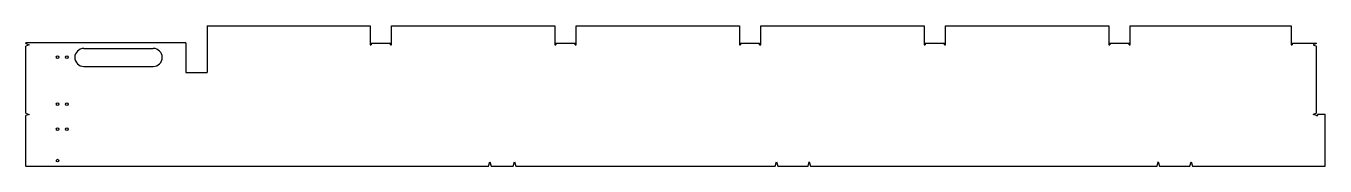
# Model space of a CAD drawing. Extents: x 305 to 3469, y -1763 to -1421.
import ezdxf

# ---------------------------------------------------------------- set-up
doc = ezdxf.new("R2010")
doc.units = 0
doc.layers.get('0').update_dxf_attribs({"linetype": 'CONTINUOUS'})

msp = doc.modelspace()

# ---------------------------------------------------------------- linework, layer by layer
for p, q in [((746.1, -1421.4), (1143.1, -1421.4)), ((746.1, -1421.4), (746.1, -1535.4)), ((1143.1, -1421.4), (1143.1, -1467.4)), ((1195.1, -1421.4), (1592.9, -1421.4)), ((1195.1, -1467.4), (1195.1, -1421.4)), ((1592.9, -1421.4), (1592.9, -1467.4)), ((1644.9, -1421.4), (2042.7, -1421.4)), ((1644.9, -1467.4), (1644.9, -1421.4)), ((2042.7, -1421.4), (2042.7, -1467.4)), ((2094.7, -1467.4), (2094.7, -1421.4)), ((2094.7, -1421.4), (2492.6, -1421.4)), ((2492.6, -1421.4), (2492.6, -1467.4)), ((2544.6, -1467.4), (2544.6, -1421.4)), ((2544.6, -1421.4), (2942.4, -1421.4)), ((2942.4, -1421.4), (2942.4, -1467.4)), ((2994.4, -1421.4), (3386.7, -1421.4)), ((2994.4, -1467.4), (2994.4, -1421.4)), ((3386.7, -1421.4), (3386.7, -1467.4)), ((694.1, -1462.4), (305.1, -1462.4)), ((305.1, -1464.4), (305.1, -1462.4)), ((305.1, -1464.4), (313.1, -1467.4)), ((313.1, -1467.4), (305.1, -1470.4)), ((305.1, -1634.4), (305.1, -1470.4)), ((446, -1476.4), (615.1, -1476.4)), ((694.1, -1462.4), (694.1, -1535.4)), ((1143.1, -1467.4), (1145.6, -1467.4)), ((1145.6, -1463.4), (1192.6, -1463.4)), ((1145.6, -1463.4), (1145.6, -1467.4)), ((1192.6, -1467.4), (1192.6, -1463.4)), ((1192.6, -1467.4), (1195.1, -1467.4)), ((1592.9, -1467.4), (1595.4, -1467.4)), ((1595.4, -1463.4), (1642.4, -1463.4)), ((1595.4, -1463.4), (1595.4, -1467.4)), ((1642.4, -1467.4), (1642.4, -1463.4)), ((1642.4, -1467.4), (1644.9, -1467.4)), ((2042.7, -1467.4), (2045.2, -1467.4)), ((2045.2, -1463.4), (2092.2, -1463.4)), ((2045.2, -1463.4), (2045.2, -1467.4)), ((2092.2, -1467.4), (2092.2, -1463.4)), ((2092.2, -1467.4), (2094.7, -1467.4)), ((2492.6, -1467.4), (2495.1, -1467.4)), ((2495.1, -1463.4), (2542.1, -1463.4)), ((2495.1, -1463.4), (2495.1, -1467.4)), ((2542.1, -1467.4), (2542.1, -1463.4)), ((2542.1, -1467.4), (2544.6, -1467.4)), ((2942.4, -1467.4), (2944.9, -1467.4)), ((2944.9, -1463.4), (2991.9, -1463.4)), ((2944.9, -1463.4), (2944.9, -1467.4)), ((2991.9, -1467.4), (2991.9, -1463.4)), ((2991.9, -1467.4), (2994.4, -1467.4)), ((3386.7, -1467.4), (3389.2, -1467.4)), ((3389.2, -1463.4), (3448.8, -1463.4)), ((3389.2, -1463.4), (3389.2, -1467.4)), ((3448.8, -1464.4), (3440.8, -1467.4)), ((3440.8, -1467.4), (3448.8, -1470.4)), ((3448.8, -1464.4), (3448.8, -1463.4)), ((3448.8, -1634.4), (3448.8, -1470.4)), ((446, -1520.4), (615.1, -1520.4)), ((694.1, -1535.4), (746.1, -1535.4)), ((305.1, -1634.4), (313, -1637.4)), ((313, -1637.4), (305.1, -1640.4)), ((305.1, -1763.4), (305.1, -1640.4)), ((3448.8, -1634.4), (3440.8, -1637.4)), ((3448.8, -1640.4), (3440.8, -1637.4)), ((3448.8, -1640.4), (3451.8, -1640.4)), ((3451.8, -1640.4), (3451.8, -1637.4)), ((3452.8, -1636.4), (3469.3, -1636.4)), ((3469.3, -1763.4), (3469.3, -1636.4)), ((305.1, -1763.4), (1432.1, -1763.4)), ((1432.1, -1763.4), (1435.1, -1753.4)), ((1435.1, -1753.4), (1438.1, -1763.4)), ((1438.1, -1763.4), (1492.1, -1763.4)), ((1492.1, -1763.4), (1495.1, -1753.4)), ((1495.1, -1753.4), (1498.1, -1763.4)), ((1498.1, -1763.4), (2130.1, -1763.4)), ((2130.1, -1763.4), (2133.1, -1753.4)), ((2133.1, -1753.4), (2136.1, -1763.4)), ((2136.1, -1763.4), (2210.1, -1763.4)), ((2210.1, -1763.4), (2213.1, -1753.4)), ((2213.1, -1753.4), (2216.1, -1763.4)), ((2216.1, -1763.4), (3060.1, -1763.4)), ((3060.1, -1763.4), (3063.1, -1753.4)), ((3063.1, -1753.4), (3066.1, -1763.4)), ((3066.1, -1763.4), (3140.1, -1763.4)), ((3140.1, -1763.4), (3143.1, -1753.4)), ((3143.1, -1753.4), (3146.1, -1763.4)), ((3146.1, -1763.4), (3469.3, -1763.4))]:
    msp.add_line(p, q)
for centre in [(382.2, -1497.7), (404.7, -1497.7), (382.2, -1612.3), (404.7, -1612.3), (382.2, -1673.1), (404.7, -1673.1), (382.2, -1750.1)]:
    msp.add_circle(centre, 3.25)
for centre, radius, start, end in [((446, -1498.4), 22, 90, 270), ((615.1, -1498.4), 22, 270, 90), ((3452.8, -1637.4), 1, 90, 180)]:
    msp.add_arc(centre, radius, start, end)

doc.saveas('drawing.dxf')
